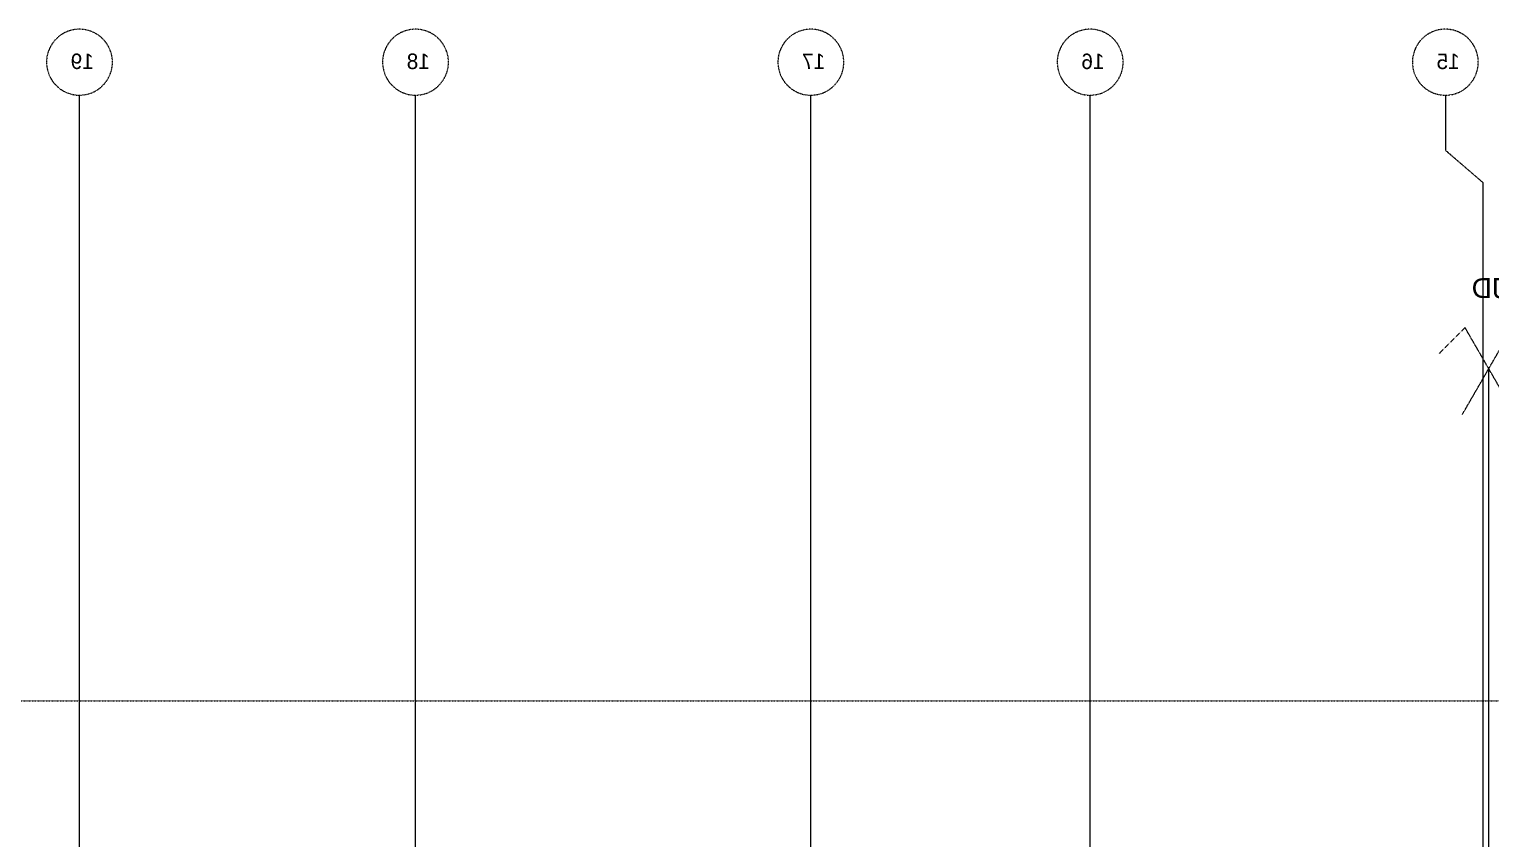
# Model space of a CAD drawing. Header units: millimetres. Extents: x -26249 to 60250, y -21218 to 23336.
# Drawn here: x -9163 to -6944, y 9526 to 10754 of the extents above; entities that cross this region are included whole.
import ezdxf

# ---------------------------------------------------------------- set-up
doc = ezdxf.new("R2010")
doc.units = ezdxf.units.MM
for name, pattern in [('Style de ligne -1', [0.41664, 0.20828, -0.20836]), ('Style de ligne -11', [0.347222, 0.20828, -0.138942]), ('Style de ligne -6', [1.04164, 0.625, -0.20828, 0.06943, -0.13893]), ('VW-01', [0.41656, 0.20828, -0.20828])]:
    doc.linetypes.add(name, pattern=pattern)
doc.layers.add('B Général', color=7, linetype='Continuous', lineweight=5)
doc.layers.add('C ANNOTATIONS-axes horizontaux', color=1, linetype='Style de ligne -1', lineweight=13, true_color=0xff0000)
doc.styles.add('Arial', font='arial.ttf')
doc.styles.add('Eurostile', font='')
doc.styles.get('Eurostile').set_extended_font_data('Eurostile')

# ---------------------------------------------------------------- blocks, each defined once
blk = doc.blocks.new('Groupe-64-1')
at = {"layer": 'B Général', "color": 1, "linetype": 'Style de ligne -11', "lineweight": 5}
blk.add_line((2145.7, -1173.9), (2145.7, 946.1), dxfattribs=at)
at = {"layer": 'B Général', "color": 1, "linetype": 'Style de ligne -11', "lineweight": 5, "flags": 128}
for points in [[(2185.7, 876.8), (2109.7, 1008.4), (2069.7, 968.4)], [(2105.7, 876.8), (2181.7, 1008.4), (2221.7, 968.4)]]:
    blk.add_lwpolyline(points, dxfattribs=at)
at = {"layer": 'B Général', "color": 1, "insert": (2119.8, 1083.6), "char_height": 30.34, "attachment_point": 1, "line_spacing_factor": 0.958078, "style": 'Arial'}
blk.add_mtext('JD', dxfattribs=at)
blk = doc.blocks.new('axes 2')
at = {"layer": 'B Général', "color": 1, "linetype": 'Style de ligne -6', "lineweight": 13}
for p, q in [((2750.672, -1173.93), (2750.672, 1361.07)), ((3174.575, -1173.93), (3174.575, 1361.07)), ((3774.633, -1173.93), (3774.633, 1361.07)), ((4284.633, -1173.93), (4284.633, 1361.07))]:
    blk.add_line(p, q, dxfattribs=at)
at = {"layer": 'B Général', "color": 1, "linetype": 'Style de ligne -6', "lineweight": 13, "flags": 128}
blk.add_lwpolyline([(2211.596, 1361.07), (2211.596, 1277.57), (2154.672, 1228.57), (2154.672, -1373.93)], dxfattribs=at)
at = {"layer": 'B Général', "color": 1, "linetype": 'VW-01', "lineweight": 13}
for centre in [(2211.596, 1411.07), (2750.672, 1411.07), (3174.575, 1411.07), (3774.633, 1411.07), (4284.633, 1411.07)]:
    blk.add_circle(centre, 50, dxfattribs=at)
at = {"layer": 'C ANNOTATIONS-axes horizontaux', "color": 5, "true_color": 0x0000ff}
blk.add_line((4705, 442.07), (-4705, 442.07), dxfattribs=at)
at = {"layer": 'B Général', "color": 7}
blk.add_blockref('Groupe-64-1', (0, 0), dxfattribs=at)
at = {"layer": 'B Général', "color": 7, "char_height": 23.4956, "attachment_point": 1, "line_spacing_factor": 0.895453, "style": 'Eurostile'}
for s, insert in [('15', (2189.944, 1424.159)), ('16', (2729.019, 1424.159)), ('17', (3152.923, 1424.159)), ('18', (3752.98, 1424.159)), ('19', (4262.98, 1424.159))]:
    blk.add_mtext(s, dxfattribs=dict(at, insert=insert))

msp = doc.modelspace()

# ---------------------------------------------------------------- block references
at = {"layer": 'B Général', "color": 7, "xscale": -1}
msp.add_blockref('axes 2', (-4801.775, 9293.245), dxfattribs=at)

doc.saveas('drawing.dxf')
